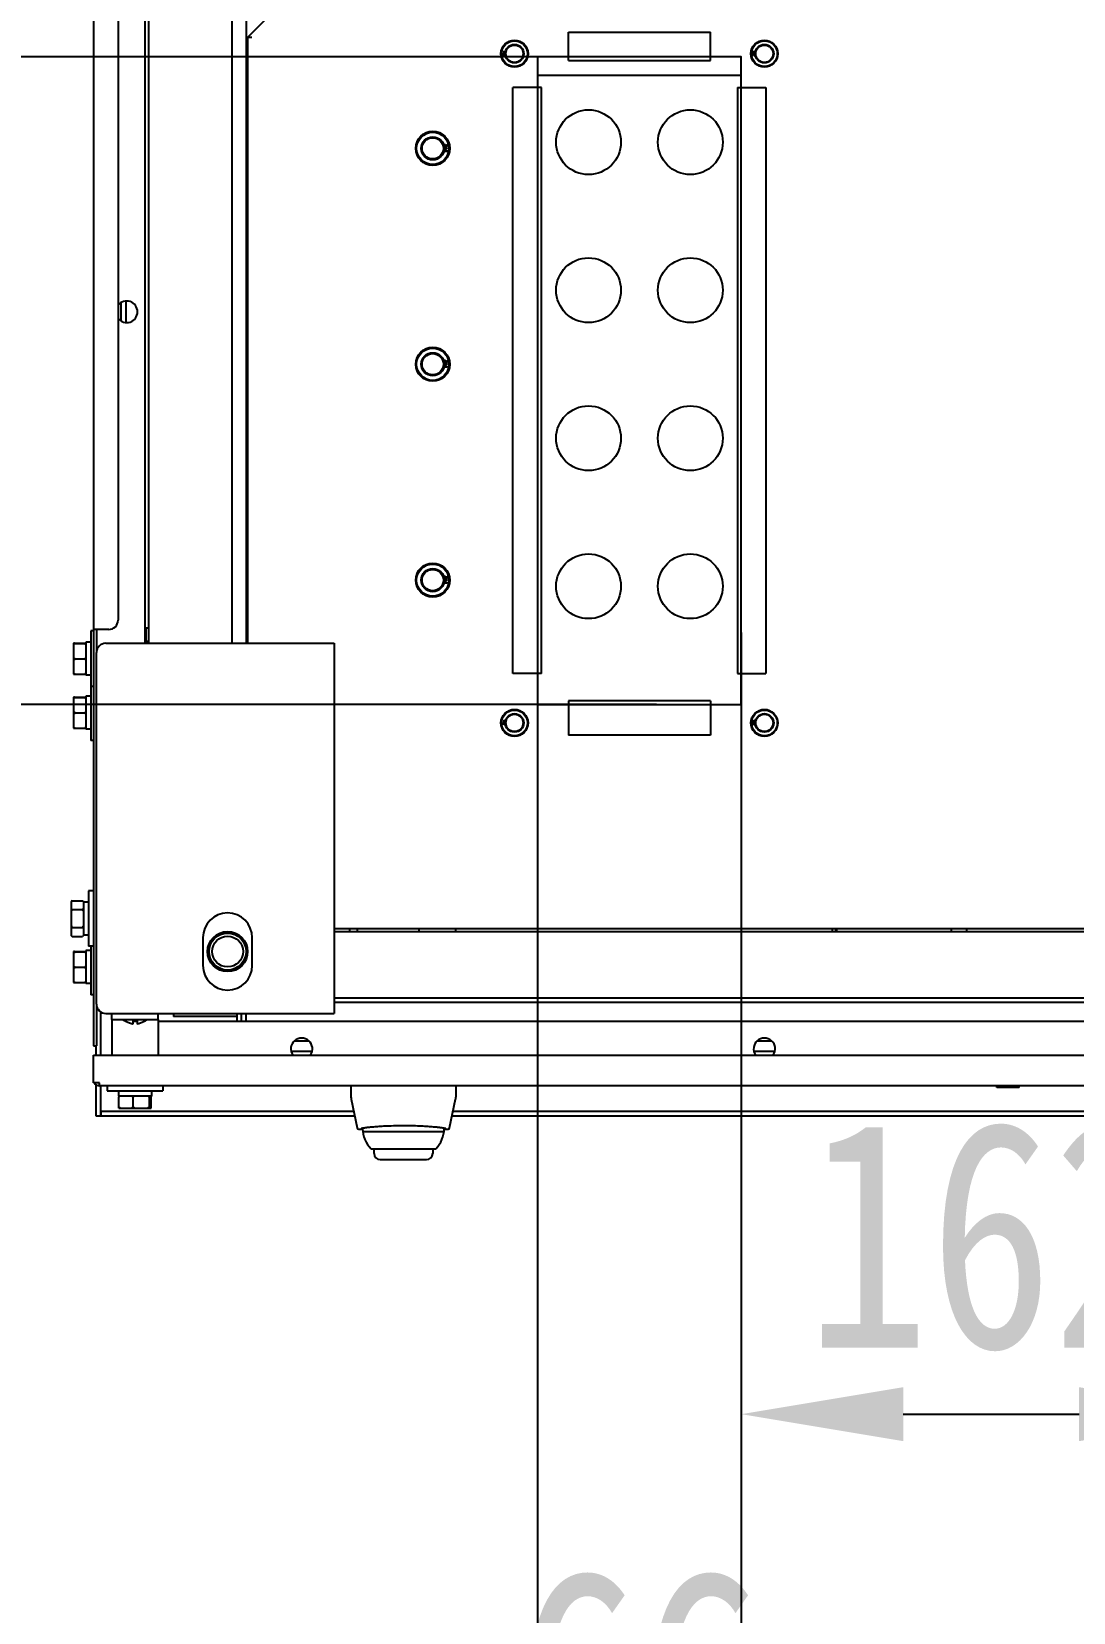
# Model space of a CAD drawing. Extents: x 59521 to 184406, y -1257 to 56672.
# Drawn here: x 68314 to 68652, y 8833 to 9345 of the extents above; entities that cross this region are included whole.
import ezdxf

# ---------------------------------------------------------------- set-up
doc = ezdxf.new("R2010")
doc.units = 0
doc.header["$MEASUREMENT"] = 0
doc.header["$PDMODE"] = 2
doc.header["$PDSIZE"] = 0.2
doc.layers.get('0').update_dxf_attribs({"linetype": 'CONTINUOUS'})
doc.layers.get('DEFPOINTS').update_dxf_attribs({"linetype": 'CONTINUOUS'})
for name, color, linetype in [('2301-11969_0', 7, 'CONTINUOUS'), ('2401-00071_BSO-M3-15_0', 7, 'CONTINUOUS'), ('2401-00238-M5_0', 7, 'CONTINUOUS'), ('2401-00332-S-M12-30HM_0', 7, 'CONTINUOUS'), ('2401-01144-S-M6-16HWM_0', 7, 'CONTINUOUS'), ('2403-00165_B-M5-1_0', 7, 'CONTINUOUS'), ('2404-00038-S-D12_0', 7, 'CONTINUOUS'), ('2404-00049-S-D12D37-P_0', 7, 'CONTINUOUS'), ('4209-40888_0_0', 7, 'CONTINUOUS'), ('4209-DBFS01_0', 7, 'CONTINUOUS'), ('4212-73674_0', 7, 'CONTINUOUS'), ('4212-KH001_041_0', 7, 'CONTINUOUS'), ('4212-KH003_041_0', 7, 'CONTINUOUS'), ('4212-KH011_041_0', 7, 'CONTINUOUS'), ('4212-L0877_0', 7, 'CONTINUOUS'), ('4215-12552_0', 7, 'CONTINUOUS'), ('4215-12556_0', 7, 'CONTINUOUS'), ('4215-12647_0', 7, 'CONTINUOUS'), ('4215-12648_0', 7, 'CONTINUOUS'), ('4215-12649_2_1_0', 7, 'CONTINUOUS'), ('4215-12649_2_3_0', 7, 'CONTINUOUS'), ('4215-12653_3_0', 7, 'CONTINUOUS'), ('4215-12654_1_0', 7, 'CONTINUOUS'), ('4215-12655_1_0', 7, 'CONTINUOUS'), ('4215-12657_0', 7, 'CONTINUOUS'), ('4215-12661_12_1_0', 7, 'CONTINUOUS'), ('4215-12661_1_0', 7, 'CONTINUOUS'), ('4215-16533_0', 7, 'CONTINUOUS'), ('4215-17086_1_0', 7, 'CONTINUOUS'), ('4215-17086_4_0', 7, 'CONTINUOUS'), ('8SJ_MS839_0210_0', 7, 'CONTINUOUS'), ('DT-240_0', 7, 'CONTINUOUS'), ('EM-S-M6-ZC_0', 7, 'CONTINUOUS'), ('MS840-1-F____-76922_0', 7, 'CONTINUOUS'), ('MS840-1-F____-80589_0', 7, 'CONTINUOUS')]:
    doc.layers.add(name, color=color, linetype=linetype)
doc.styles.add('仿宋', font='', dxfattribs={"width": 0.8})
doc.styles.get('仿宋').set_extended_font_data('SimSun')
doc.dimstyles.new('12倍', dxfattribs={"dimscale": 21, "dimtxt": 3.5, "dimasz": 2.5, "dimexe": 1.5, "dimexo": 0, "dimgap": 1, "dimtad": 1, "dimtoh": 1, "dimdsep": 46, "dimtxsty": '仿宋', "dimcen": 2.5, "dimdle": 5, "dimclrd": 4, "dimclre": 4, "dimclrt": 3, "dimadec": 0, "dimazin": 0, "dimtfac": 1, "dimtmove": 0, "dimatfit": 3, "dimfxl": 1, "dimtolj": 1, "dimarcsym": 0})

# ---------------------------------------------------------------- blocks, each defined once
blk = doc.blocks.new('ju7888')
at = {"color": 6}
blk.add_lwpolyline([(63.29, -1195.58), (129.29, -1195.58), (129.29, -985.58), (63.29, -985.58)], close=True, dxfattribs=at)
at = {"layer": '2301-11969_0', "color": 87, "linetype": 'Continuous'}
for p, q in [((-31.21, -1000.28), (-30.71, -1000.28)), ((-31.21, -1008.28), (-30.71, -1008.28))]:
    blk.add_line(p, q, dxfattribs=at)
at = {"layer": '2401-00071_BSO-M3-15_0', "color": 87, "linetype": 'Continuous'}
for p, q in [((212.08, -1319.78), (212.08, -1319.28)), ((219.4, -1319.78), (212.08, -1319.78)), ((213.74, -1319.78), (213.74, -1319.28)), ((217.4, -1319.78), (217.4, -1319.28)), ((219.4, -1319.78), (219.4, -1319.28))]:
    blk.add_line(p, q, dxfattribs=at)
at = {"layer": '2401-00238-M5_0', "color": 87, "linetype": 'Continuous'}
for p, q in [((-30.71, -1015.78), (-31.21, -1015.78)), ((-30.71, -1020.78), (-31.21, -1020.78)), ((2.29, -1268.28), (2.29, -1269.28)), ((197.29, -1268.28), (197.29, -1269.28)), ((202.29, -1268.28), (202.29, -1269.28)), ((-70.46, -1298.23), (-70.46, -1298.28)), ((-67.96, -1298.23), (-67.96, -1299.23)), ((-66.46, -1299.23), (-66.46, -1298.23)), ((-63.96, -1298.28), (-63.96, -1298.23))]:
    blk.add_line(p, q, dxfattribs=at)
for centre, radius, start, end in [((-65.82, -1291.37), 8.33, 235.854, 236.0872), ((-65.83, -1291.34), 8.3, 236.0749, 236.294), ((-65.97, -1291.55), 8.05, 236.065, 237.7928), ((-67.35, -1294.34), 4.92, 261.0446, 262.8614), ((-67.2, -1293.32), 4.96, 261.1745, 263.3545), ((-67.21, -1293.4), 4.88, 263.3795, 276.6205), ((-67.22, -1293.32), 4.96, 276.6455, 278.8255), ((-67.07, -1294.34), 4.92, 277.1386, 278.9554), ((-68.46, -1291.55), 8.05, 302.2072, 303.935), ((-68.59, -1291.34), 8.3, 303.706, 303.9251), ((-68.61, -1291.37), 8.33, 303.9128, 304.146)]:
    blk.add_arc(centre, radius, start, end, dxfattribs=at)
for points, knots in [([(-70.49, -1298.27), (-70.54, -1298.23), (-70.77, -1298.07), (-70.98, -1297.91), (-71.14, -1297.78)], [0, 0, 0, 0, 0.242811, 1, 1, 1, 1]), ([(-68.12, -1299.2), (-68.5, -1299.14), (-69.25, -1298.93), (-69.93, -1298.56), (-70.26, -1298.36)], [0, 0, 0, 0, 0.499769, 1, 1, 1, 1]), ([(-64.17, -1298.36), (-64.49, -1298.56), (-65.18, -1298.93), (-65.93, -1299.14), (-66.31, -1299.2)], [0, 0, 0, 0, 0.500231, 1, 1, 1, 1]), ([(-63.93, -1298.27), (-63.88, -1298.23), (-63.66, -1298.07), (-63.44, -1297.91), (-63.28, -1297.78)], [0, 0, 0, 0, 0.242811, 1, 1, 1, 1])]:
    blk.add_open_spline(points, degree=3, knots=knots, dxfattribs=at)
at = {"layer": '2401-00332-S-M12-30HM_0', "color": 87, "linetype": 'Continuous'}
for radius in [6, 5]:
    blk.add_circle((-37.21, -1275.72), radius, dxfattribs=at)
at = {"layer": '2401-01144-S-M6-16HWM_0', "color": 87, "linetype": 'Continuous'}
for p, q in [((-81.51, -1171.78), (-81.51, -1189.78)), ((-80.71, -1171.78), (-81.51, -1171.78)), ((-87.11, -1175.76), (-87.11, -1185.79)), ((-86.81, -1175.75), (-83.41, -1175.75)), ((-86.81, -1175.8), (-83.41, -1175.8)), ((-83.11, -1175.43), (-83.11, -1186.13)), ((-81.51, -1175.43), (-83.11, -1175.43)), ((-86.81, -1180.83), (-83.41, -1180.83)), ((-86.81, -1185.8), (-83.41, -1185.8)), ((-81.51, -1186.13), (-83.11, -1186.13)), ((-87.11, -1193.26), (-87.11, -1203.29)), ((-86.81, -1193.25), (-83.41, -1193.25)), ((-86.81, -1193.3), (-83.41, -1193.3)), ((-83.11, -1192.93), (-83.11, -1203.63)), ((-81.51, -1192.93), (-83.11, -1192.93)), ((-81.51, -1189.78), (-81.51, -1207.28)), ((-80.71, -1189.78), (-81.51, -1189.78)), ((-86.81, -1198.33), (-83.41, -1198.33)), ((-86.81, -1203.3), (-83.41, -1203.3)), ((-81.51, -1203.63), (-83.11, -1203.63)), ((-80.71, -1207.28), (-81.51, -1207.28)), ((-87.61, -1259.25), (-87.91, -1259.55)), ((-87.91, -1259.55), (-87.91, -1270.5)), ((-87.61, -1259.25), (-84.21, -1259.25)), ((-83.91, -1259.55), (-84.21, -1259.25)), ((-83.91, -1259.55), (-83.91, -1270.5)), ((-82.31, -1259.68), (-83.91, -1259.68)), ((-82.31, -1256.03), (-82.31, -1274.03)), ((-80.71, -1256.03), (-82.31, -1256.03)), ((-87.61, -1262.14), (-84.21, -1262.14)), ((-87.61, -1270.8), (-87.91, -1270.5)), ((-87.61, -1267.91), (-84.21, -1267.91)), ((-87.61, -1270.8), (-84.21, -1270.8)), ((-83.91, -1270.5), (-84.21, -1270.8)), ((-82.31, -1270.38), (-83.91, -1270.38)), ((-87.11, -1275.76), (-87.11, -1285.79)), ((-86.81, -1275.75), (-83.41, -1275.75)), ((-86.81, -1275.8), (-83.41, -1275.8)), ((-83.11, -1275.43), (-83.11, -1286.13)), ((-81.51, -1275.43), (-83.11, -1275.43)), ((-80.71, -1274.03), (-82.31, -1274.03)), ((-81.51, -1274.03), (-81.51, -1289.78)), ((-86.81, -1280.83), (-83.41, -1280.83)), ((-86.81, -1285.8), (-83.41, -1285.8)), ((-81.51, -1286.13), (-83.11, -1286.13)), ((-80.71, -1289.78), (-81.51, -1289.78)), ((-76.21, -1319.28), (-76.21, -1320.88)), ((-76.21, -1320.88), (-58.21, -1320.88)), ((-72.56, -1320.88), (-72.56, -1322.48)), ((-61.86, -1320.88), (-61.86, -1322.48)), ((-58.21, -1319.28), (-58.21, -1320.88)), ((-72.56, -1322.48), (-61.86, -1322.48)), ((-72.49, -1326.18), (-72.49, -1322.78)), ((-72.42, -1326.48), (-62, -1326.48)), ((-67.82, -1326.18), (-67.82, -1322.78)), ((-62.55, -1326.18), (-62.55, -1322.78)), ((-61.93, -1326.18), (-61.93, -1322.78))]:
    blk.add_line(p, q, dxfattribs=at)
for centre, radius, start, end in [((-85.4, -1255.53), 79.79, 91.0113, 91.2267), ((-85.59, -1105.71), 70.1, 268.7584, 269.0036), ((-84.82, -1255.53), 79.79, 88.7733, 88.9887), ((-84.63, -1105.71), 70.1, 270.9964, 271.2416), ((-85.4, -1106.02), 79.79, 268.7733, 268.9887), ((-84.82, -1106.02), 79.79, 271.0113, 271.2267), ((-85.4, -1273.03), 79.79, 91.0113, 91.2267), ((-85.59, -1123.21), 70.1, 268.7584, 269.0036), ((-84.82, -1273.03), 79.79, 88.7733, 88.9887), ((-84.63, -1123.21), 70.1, 270.9964, 271.2416), ((-85.4, -1123.52), 79.79, 268.7733, 268.9887), ((-84.82, -1123.52), 79.79, 271.0113, 271.2267), ((-85.15, -1268.22), 3.56, 219.1319, 219.4973), ((-86.67, -1268.22), 3.56, 320.5027, 320.8681), ((-85.4, -1355.53), 79.79, 91.0113, 91.2267), ((-85.59, -1205.71), 70.1, 268.7584, 269.0036), ((-84.82, -1355.53), 79.79, 88.7733, 88.9887), ((-84.63, -1205.71), 70.1, 270.9964, 271.2416), ((-85.4, -1206.02), 79.79, 268.7733, 268.9887), ((-84.82, -1206.02), 79.79, 271.0113, 271.2267)]:
    blk.add_arc(centre, radius, start, end, dxfattribs=at)
for points in [[(-86.81, -1175.8), (-86.92, -1175.99), (-87.02, -1176.18), (-87.11, -1176.38)], [(-83.41, -1175.8), (-83.3, -1175.99), (-83.2, -1176.18), (-83.11, -1176.38)], [(-87.11, -1180.25), (-87.02, -1180.45), (-86.92, -1180.64), (-86.81, -1180.83)], [(-86.81, -1180.83), (-86.92, -1181.01), (-87.02, -1181.2), (-87.11, -1181.39)], [(-83.11, -1180.25), (-83.2, -1180.45), (-83.3, -1180.64), (-83.41, -1180.83)], [(-83.41, -1180.83), (-83.3, -1181.01), (-83.2, -1181.2), (-83.11, -1181.39)], [(-87.11, -1185.23), (-87.02, -1185.43), (-86.92, -1185.62), (-86.81, -1185.8)], [(-83.11, -1185.23), (-83.2, -1185.43), (-83.3, -1185.62), (-83.41, -1185.8)], [(-86.81, -1193.3), (-86.92, -1193.49), (-87.02, -1193.68), (-87.11, -1193.88)], [(-83.41, -1193.3), (-83.3, -1193.49), (-83.2, -1193.68), (-83.11, -1193.88)], [(-87.11, -1197.75), (-87.02, -1197.95), (-86.92, -1198.14), (-86.81, -1198.33)], [(-86.81, -1198.33), (-86.92, -1198.51), (-87.02, -1198.7), (-87.11, -1198.89)], [(-83.11, -1197.75), (-83.2, -1197.95), (-83.3, -1198.14), (-83.41, -1198.33)], [(-83.41, -1198.33), (-83.3, -1198.51), (-83.2, -1198.7), (-83.11, -1198.89)], [(-87.11, -1202.73), (-87.02, -1202.93), (-86.92, -1203.12), (-86.81, -1203.3)], [(-83.11, -1202.73), (-83.2, -1202.93), (-83.3, -1203.12), (-83.41, -1203.3)], [(-87.61, -1259.25), (-87.72, -1259.36), (-87.82, -1259.47), (-87.91, -1259.58)], [(-84.21, -1259.25), (-84.11, -1259.36), (-84.01, -1259.47), (-83.91, -1259.58)], [(-87.91, -1261.81), (-87.82, -1261.92), (-87.72, -1262.03), (-87.61, -1262.14)], [(-87.61, -1262.14), (-87.72, -1262.35), (-87.82, -1262.57), (-87.91, -1262.8)], [(-83.91, -1261.81), (-84.01, -1261.92), (-84.11, -1262.03), (-84.21, -1262.14)], [(-84.21, -1262.14), (-84.1, -1262.35), (-84, -1262.57), (-83.91, -1262.8)], [(-87.91, -1267.25), (-87.82, -1267.48), (-87.72, -1267.7), (-87.61, -1267.91)], [(-87.61, -1267.91), (-87.72, -1268.02), (-87.82, -1268.13), (-87.91, -1268.24)], [(-87.9, -1270.49), (-87.81, -1270.6), (-87.71, -1270.7), (-87.61, -1270.8)], [(-83.91, -1267.25), (-84, -1267.48), (-84.1, -1267.7), (-84.21, -1267.91)], [(-84.21, -1267.91), (-84.11, -1268.02), (-84.01, -1268.13), (-83.91, -1268.24)], [(-83.93, -1270.49), (-84.02, -1270.6), (-84.11, -1270.7), (-84.21, -1270.8)], [(-86.81, -1275.8), (-86.92, -1275.99), (-87.02, -1276.18), (-87.11, -1276.38)], [(-83.41, -1275.8), (-83.3, -1275.99), (-83.2, -1276.18), (-83.11, -1276.38)], [(-87.11, -1280.25), (-87.02, -1280.45), (-86.92, -1280.64), (-86.81, -1280.83)], [(-86.81, -1280.83), (-86.92, -1281.01), (-87.02, -1281.2), (-87.11, -1281.39)], [(-83.11, -1280.25), (-83.2, -1280.45), (-83.3, -1280.64), (-83.41, -1280.83)], [(-83.41, -1280.83), (-83.3, -1281.01), (-83.2, -1281.2), (-83.11, -1281.39)], [(-87.11, -1285.23), (-87.02, -1285.43), (-86.92, -1285.62), (-86.81, -1285.8)], [(-83.11, -1285.23), (-83.2, -1285.43), (-83.3, -1285.62), (-83.41, -1285.8)], [(-72.49, -1322.78), (-72.32, -1322.67), (-72.14, -1322.57), (-71.96, -1322.48)], [(-72.49, -1326.18), (-72.32, -1326.28), (-72.14, -1326.38), (-71.96, -1326.48)], [(-68.36, -1322.48), (-68.18, -1322.57), (-68, -1322.67), (-67.82, -1322.78)], [(-68.36, -1326.48), (-68.18, -1326.38), (-68, -1326.28), (-67.82, -1326.18)], [(-67.82, -1322.78), (-67.63, -1322.67), (-67.43, -1322.57), (-67.22, -1322.48)], [(-67.82, -1326.18), (-67.63, -1326.28), (-67.43, -1326.38), (-67.22, -1326.48)], [(-63.15, -1322.48), (-62.94, -1322.57), (-62.74, -1322.67), (-62.55, -1322.78)], [(-63.15, -1326.48), (-62.94, -1326.38), (-62.74, -1326.28), (-62.55, -1326.18)]]:
    blk.add_open_spline(points, degree=3, dxfattribs=at)
for points, knots in [([(-72.42, -1322.48), (-72.43, -1322.5), (-72.45, -1322.6), (-72.47, -1322.7), (-72.49, -1322.78)], [0, 0, 0, 0, 0.234726, 1, 1, 1, 1]), ([(-72.42, -1326.48), (-72.43, -1326.45), (-72.45, -1326.35), (-72.47, -1326.25), (-72.49, -1326.18)], [0, 0, 0, 0, 0.234726, 1, 1, 1, 1]), ([(-62.55, -1322.78), (-62.54, -1322.75), (-62.52, -1322.65), (-62.5, -1322.55), (-62.48, -1322.48)], [0, 0, 0, 0, 0.264569, 1, 1, 1, 1]), ([(-62.55, -1326.18), (-62.54, -1326.2), (-62.52, -1326.3), (-62.5, -1326.4), (-62.48, -1326.48)], [0, 0, 0, 0, 0.264569, 1, 1, 1, 1]), ([(-62, -1322.48), (-62, -1322.5), (-61.97, -1322.6), (-61.95, -1322.7), (-61.93, -1322.78)], [0, 0, 0, 0, 0.234726, 1, 1, 1, 1]), ([(-62, -1326.48), (-62, -1326.45), (-61.97, -1326.35), (-61.95, -1326.25), (-61.93, -1326.18)], [0, 0, 0, 0, 0.234726, 1, 1, 1, 1])]:
    blk.add_open_spline(points, degree=3, knots=knots, dxfattribs=at)
at = {"layer": '2403-00165_B-M5-1_0', "color": 87, "linetype": 'Continuous'}
for p, q in [((52.09, -984.01), (52.09, -983.88)), ((52.09, -983.88), (52.79, -983.88)), ((52.71, -984.23), (52.09, -984.01)), ((52.24, -983.96), (52.79, -984.17)), ((52.79, -983.96), (52.24, -983.96)), ((52.79, -983.88), (52.79, -983.96)), ((133.09, -984.01), (133.09, -983.88)), ((133.09, -983.88), (133.79, -983.88)), ((133.71, -984.23), (133.09, -984.01)), ((133.24, -983.96), (133.79, -984.17)), ((133.79, -983.96), (133.24, -983.96)), ((133.79, -983.88), (133.79, -983.96)), ((52.09, -984.44), (52.71, -984.23)), ((52.09, -984.58), (52.09, -984.44)), ((52.78, -984.58), (52.09, -984.58)), ((52.09, -985.19), (52.09, -984.69)), ((52.09, -984.69), (52.48, -984.69)), ((52.16, -985.19), (52.09, -985.19)), ((52.16, -984.76), (52.16, -985.19)), ((52.4, -984.76), (52.16, -984.76)), ((52.79, -984.28), (52.24, -984.49)), ((52.24, -984.49), (52.78, -984.49)), ((52.34, -984.91), (52.36, -984.84)), ((52.34, -985), (52.34, -984.91)), ((52.36, -985.07), (52.34, -985)), ((52.36, -984.84), (52.4, -984.76)), ((52.4, -985.14), (52.36, -985.07)), ((52.46, -985.19), (52.4, -985.14)), ((52.43, -984.85), (52.42, -984.91)), ((52.42, -984.91), (52.42, -985)), ((52.42, -985), (52.43, -985.06)), ((52.48, -984.79), (52.43, -984.85)), ((52.43, -985.06), (52.46, -985.1)), ((52.46, -985.1), (52.51, -985.13)), ((52.54, -985.22), (52.46, -985.19)), ((52.48, -984.69), (52.48, -984.79)), ((52.51, -985.13), (52.55, -985.14)), ((52.59, -985.22), (52.54, -985.22)), ((52.55, -985.14), (52.58, -985.14)), ((52.58, -985.14), (52.62, -985.13)), ((52.67, -985.19), (52.59, -985.22)), ((52.61, -984.69), (52.67, -984.72)), ((52.61, -984.78), (52.61, -984.69)), ((52.67, -984.81), (52.61, -984.78)), ((52.62, -985.13), (52.67, -985.1)), ((52.67, -984.72), (52.73, -984.76)), ((52.7, -984.85), (52.67, -984.81)), ((52.67, -985.1), (52.7, -985.06)), ((52.73, -985.14), (52.67, -985.19)), ((52.71, -984.91), (52.7, -984.85)), ((52.7, -985.06), (52.71, -985)), ((52.71, -985), (52.71, -984.91)), ((52.73, -984.76), (52.77, -984.84)), ((52.77, -985.07), (52.73, -985.14)), ((52.77, -984.84), (52.79, -984.91)), ((52.79, -985), (52.77, -985.07)), ((52.79, -984.17), (52.79, -984.28)), ((52.79, -984.91), (52.79, -985)), ((133.09, -984.44), (133.71, -984.23)), ((133.09, -984.58), (133.09, -984.44)), ((133.78, -984.58), (133.09, -984.58)), ((133.09, -985.19), (133.09, -984.69)), ((133.09, -984.69), (133.48, -984.69)), ((133.16, -985.19), (133.09, -985.19)), ((133.16, -984.76), (133.16, -985.19)), ((133.4, -984.76), (133.16, -984.76)), ((133.79, -984.28), (133.24, -984.49)), ((133.24, -984.49), (133.78, -984.49)), ((133.34, -984.91), (133.36, -984.84)), ((133.34, -985), (133.34, -984.91)), ((133.36, -985.07), (133.34, -985)), ((133.36, -984.84), (133.4, -984.76)), ((133.4, -985.14), (133.36, -985.07)), ((133.46, -985.19), (133.4, -985.14)), ((133.43, -984.85), (133.42, -984.91)), ((133.42, -984.91), (133.42, -985)), ((133.42, -985), (133.43, -985.06)), ((133.48, -984.79), (133.43, -984.85)), ((133.43, -985.06), (133.46, -985.1)), ((133.46, -985.1), (133.51, -985.13)), ((133.54, -985.22), (133.46, -985.19)), ((133.48, -984.69), (133.48, -984.79)), ((133.51, -985.13), (133.55, -985.14)), ((133.59, -985.22), (133.54, -985.22)), ((133.55, -985.14), (133.58, -985.14)), ((133.58, -985.14), (133.62, -985.13)), ((133.67, -985.19), (133.59, -985.22)), ((133.61, -984.69), (133.67, -984.72)), ((133.61, -984.78), (133.61, -984.69)), ((133.67, -984.81), (133.61, -984.78)), ((133.62, -985.13), (133.67, -985.1)), ((133.67, -984.72), (133.73, -984.76)), ((133.7, -984.85), (133.67, -984.81)), ((133.67, -985.1), (133.7, -985.06)), ((133.73, -985.14), (133.67, -985.19)), ((133.71, -984.91), (133.7, -984.85)), ((133.7, -985.06), (133.71, -985)), ((133.71, -985), (133.71, -984.91)), ((133.73, -984.76), (133.77, -984.84)), ((133.77, -985.07), (133.73, -985.14)), ((133.77, -984.84), (133.79, -984.91)), ((133.79, -985), (133.77, -985.07)), ((133.79, -984.17), (133.79, -984.28)), ((133.79, -984.91), (133.79, -985)), ((52.09, -1201.01), (52.09, -1200.88)), ((52.09, -1200.88), (52.79, -1200.88)), ((52.71, -1201.23), (52.09, -1201.01)), ((52.09, -1201.44), (52.71, -1201.23)), ((52.09, -1201.58), (52.09, -1201.44)), ((52.78, -1201.58), (52.09, -1201.58)), ((52.09, -1202.19), (52.09, -1201.69)), ((52.09, -1201.69), (52.48, -1201.69)), ((52.16, -1202.19), (52.09, -1202.19)), ((52.16, -1201.76), (52.16, -1202.19)), ((52.4, -1201.76), (52.16, -1201.76)), ((52.24, -1200.96), (52.79, -1201.17)), ((52.79, -1200.96), (52.24, -1200.96)), ((52.79, -1201.28), (52.24, -1201.49)), ((52.24, -1201.49), (52.78, -1201.49)), ((52.34, -1201.91), (52.36, -1201.84)), ((52.34, -1202), (52.34, -1201.91)), ((52.36, -1202.07), (52.34, -1202)), ((52.36, -1201.84), (52.4, -1201.76)), ((52.4, -1202.14), (52.36, -1202.07)), ((52.46, -1202.19), (52.4, -1202.14)), ((52.43, -1201.85), (52.42, -1201.91)), ((52.42, -1201.91), (52.42, -1202)), ((52.42, -1202), (52.43, -1202.06)), ((52.48, -1201.79), (52.43, -1201.85)), ((52.43, -1202.06), (52.46, -1202.1)), ((52.46, -1202.1), (52.51, -1202.13)), ((52.54, -1202.22), (52.46, -1202.19)), ((52.48, -1201.69), (52.48, -1201.79)), ((52.51, -1202.13), (52.55, -1202.14)), ((52.59, -1202.22), (52.54, -1202.22)), ((52.55, -1202.14), (52.58, -1202.14)), ((52.58, -1202.14), (52.62, -1202.13)), ((52.67, -1202.19), (52.59, -1202.22)), ((52.61, -1201.69), (52.67, -1201.72)), ((52.61, -1201.78), (52.61, -1201.69)), ((52.67, -1201.81), (52.61, -1201.78)), ((52.62, -1202.13), (52.67, -1202.1)), ((52.67, -1201.72), (52.73, -1201.76)), ((52.7, -1201.85), (52.67, -1201.81)), ((52.67, -1202.1), (52.7, -1202.06)), ((52.73, -1202.14), (52.67, -1202.19)), ((52.71, -1201.91), (52.7, -1201.85)), ((52.7, -1202.06), (52.71, -1202)), ((52.71, -1202), (52.71, -1201.91)), ((52.73, -1201.76), (52.77, -1201.84)), ((52.77, -1202.07), (52.73, -1202.14)), ((52.77, -1201.84), (52.79, -1201.91)), ((52.79, -1202), (52.77, -1202.07)), ((52.79, -1200.88), (52.79, -1200.96)), ((52.79, -1201.17), (52.79, -1201.28)), ((52.79, -1201.91), (52.79, -1202)), ((133.09, -1201.01), (133.09, -1200.88)), ((133.09, -1200.88), (133.79, -1200.88)), ((133.71, -1201.23), (133.09, -1201.01)), ((133.09, -1201.44), (133.71, -1201.23)), ((133.09, -1201.58), (133.09, -1201.44)), ((133.78, -1201.58), (133.09, -1201.58)), ((133.09, -1202.19), (133.09, -1201.69)), ((133.09, -1201.69), (133.48, -1201.69)), ((133.16, -1202.19), (133.09, -1202.19)), ((133.16, -1201.76), (133.16, -1202.19)), ((133.4, -1201.76), (133.16, -1201.76)), ((133.24, -1200.96), (133.79, -1201.17)), ((133.79, -1200.96), (133.24, -1200.96)), ((133.79, -1201.28), (133.24, -1201.49)), ((133.24, -1201.49), (133.78, -1201.49)), ((133.34, -1201.91), (133.36, -1201.84)), ((133.34, -1202), (133.34, -1201.91)), ((133.36, -1202.07), (133.34, -1202)), ((133.36, -1201.84), (133.4, -1201.76)), ((133.4, -1202.14), (133.36, -1202.07)), ((133.46, -1202.19), (133.4, -1202.14)), ((133.43, -1201.85), (133.42, -1201.91)), ((133.42, -1201.91), (133.42, -1202)), ((133.42, -1202), (133.43, -1202.06)), ((133.48, -1201.79), (133.43, -1201.85)), ((133.43, -1202.06), (133.46, -1202.1)), ((133.46, -1202.1), (133.51, -1202.13)), ((133.54, -1202.22), (133.46, -1202.19)), ((133.48, -1201.69), (133.48, -1201.79)), ((133.51, -1202.13), (133.55, -1202.14)), ((133.59, -1202.22), (133.54, -1202.22)), ((133.55, -1202.14), (133.58, -1202.14)), ((133.58, -1202.14), (133.62, -1202.13)), ((133.67, -1202.19), (133.59, -1202.22)), ((133.61, -1201.69), (133.67, -1201.72)), ((133.61, -1201.78), (133.61, -1201.69)), ((133.67, -1201.81), (133.61, -1201.78)), ((133.62, -1202.13), (133.67, -1202.1)), ((133.67, -1201.72), (133.73, -1201.76)), ((133.7, -1201.85), (133.67, -1201.81)), ((133.67, -1202.1), (133.7, -1202.06)), ((133.73, -1202.14), (133.67, -1202.19)), ((133.71, -1201.91), (133.7, -1201.85)), ((133.7, -1202.06), (133.71, -1202)), ((133.71, -1202), (133.71, -1201.91)), ((133.73, -1201.76), (133.77, -1201.84)), ((133.77, -1202.07), (133.73, -1202.14)), ((133.77, -1201.84), (133.79, -1201.91)), ((133.79, -1202), (133.77, -1202.07)), ((133.79, -1200.88), (133.79, -1200.96)), ((133.79, -1201.17), (133.79, -1201.28)), ((133.79, -1201.91), (133.79, -1202))]:
    blk.add_line(p, q, dxfattribs=at)
for centre, radius in [((55.79, -984.58), 4.38), ((55.79, -984.58), 4.17), ((55.79, -984.58), 3.01), ((55.79, -984.58), 2.81), ((136.79, -984.58), 4.38), ((136.79, -984.58), 4.17), ((136.79, -984.58), 3.01), ((136.79, -984.58), 2.81), ((55.79, -1201.58), 4.38), ((55.79, -1201.58), 4.17), ((55.79, -1201.58), 3.01), ((55.79, -1201.58), 2.81), ((136.79, -1201.58), 4.38), ((136.79, -1201.58), 4.17), ((136.79, -1201.58), 3.01), ((136.79, -1201.58), 2.81)]:
    blk.add_circle(centre, radius, dxfattribs=at)
at = {"layer": '2404-00038-S-D12_0', "color": 87, "linetype": 'Continuous'}
for p, q in [((-31.13, -1273.51), (-31.52, -1273.51)), ((-30.74, -1275.72), (-31.11, -1275.72))]:
    blk.add_line(p, q, dxfattribs=at)
blk.add_circle((-37.21, -1275.72), 6.1, dxfattribs=at)
at = {"layer": '2404-00049-S-D12D37-P_0', "color": 87, "linetype": 'Continuous'}
blk.add_circle((-37.21, -1275.72), 6.5, dxfattribs=at)
at = {"layer": '4209-40888_0_0', "color": 87, "linetype": 'Continuous'}
for p, q in [((-16.71, -1308.02), (-9.71, -1308.02)), ((133.29, -1308.02), (140.29, -1308.02))]:
    blk.add_line(p, q, dxfattribs=at)
at = {"layer": '4209-DBFS01_0', "color": 87, "linetype": 'Continuous'}
blk.add_line((63.29, -991.58), (129.29, -991.58), dxfattribs=at)
at = {"layer": '4212-73674_0', "color": 87, "linetype": 'Continuous'}
blk.add_line((-63.91, -1175.08), (-62.71, -1175.08), dxfattribs=at)
at = {"layer": '4212-KH001_041_0', "color": 87, "linetype": 'Continuous'}
for p, q in [((585.29, -1269.28), (-2.71, -1269.28)), ((-2.71, -1290.78), (585.29, -1290.78)), ((-31.21, -1298.28), (-31.21, -1295.78)), ((585.29, -1292.28), (-2.71, -1292.28)), ((-10.77, -1304.78), (-15.65, -1304.78)), ((139.23, -1304.78), (134.35, -1304.78))]:
    blk.add_line(p, q, dxfattribs=at)
at = {"layer": '4212-KH003_041_0', "color": 87, "linetype": 'Continuous'}
for p, q in [((-31.21, -723.28), (-31.21, -1175.78)), ((-71.71, -1071.28), (-71.71, -1065.28))]:
    blk.add_line(p, q, dxfattribs=at)
at = {"layer": '4212-KH011_041_0', "color": 87, "linetype": 'Continuous'}
for p, q in [((-34.21, -1295.78), (-34.21, -1298.28)), ((-32.71, -1298.28), (-32.71, -1295.78))]:
    blk.add_line(p, q, dxfattribs=at)
at = {"layer": '4212-L0877_0', "color": 87, "linetype": 'Continuous'}
for p, q in [((-62.71, -1175.78), (-62.71, -723.28)), ((-35.71, -1175.78), (-35.71, -723.28)), ((-70.21, -1064.8), (-70.21, -1071.75)), ((-63.71, -1170.78), (-63.71, -1175.08)), ((-63.71, -1170.78), (-62.71, -1170.78))]:
    blk.add_line(p, q, dxfattribs=at)
at = {"layer": '4215-12552_0', "color": 87, "linetype": 'Continuous'}
blk.add_line((-30.71, -1046.53), (-31.21, -1046.53), dxfattribs=at)
at = {"layer": '4215-12556_0', "color": 87, "linetype": 'Continuous'}
for p, q in [((4.79, -1268.28), (4.79, -1269.28)), ((24.79, -1268.28), (24.79, -1269.28))]:
    blk.add_line(p, q, dxfattribs=at)
at = {"layer": '4215-12647_0', "color": 87, "linetype": 'Continuous'}
for p, q in [((-80.71, -30.28), (-80.71, -1306.28)), ((-72.71, -733.78), (-72.71, -1168.28)), ((-75.71, -1171.28), (-80.71, -1171.28)), ((-79.71, -1171.28), (-79.71, -1178.78)), ((-79.71, -1292.78), (-79.71, -1306.28)), ((-80.71, -1306.28), (-79.71, -1306.28))]:
    blk.add_line(p, q, dxfattribs=at)
blk.add_arc((-75.71, -1168.28), 3, 270, 0, dxfattribs=at)
at = {"layer": '4215-12648_0', "color": 87, "linetype": 'Continuous'}
for p, q in [((-23.71, -972.28), (-30.71, -979.28)), ((73.29, -986.78), (73.29, -977.58)), ((73.29, -977.58), (119.29, -977.58)), ((119.29, -986.78), (119.29, -977.58)), ((-30.71, -979.28), (-30.71, -1175.78)), ((-29.31, -979.28), (-30.71, -979.28)), ((63.29, -985.58), (63.29, -995.58)), ((73.29, -985.58), (63.29, -985.58)), ((73.29, -986.78), (119.29, -986.78)), ((129.29, -985.58), (119.29, -985.58)), ((129.29, -995.58), (129.29, -985.58)), ((55.29, -1185.58), (55.29, -995.58)), ((64.49, -995.58), (55.29, -995.58)), ((64.49, -1185.58), (64.49, -995.58)), ((128.09, -995.58), (128.09, -1185.58)), ((128.09, -995.58), (137.29, -995.58)), ((137.29, -995.58), (137.29, -1185.58)), ((64.49, -1185.58), (55.29, -1185.58)), ((63.29, -1185.58), (63.29, -1195.58)), ((128.09, -1185.58), (137.29, -1185.58)), ((129.29, -1195.58), (129.29, -1185.58)), ((63.29, -1195.58), (73.29, -1195.58)), ((73.29, -1194.38), (73.29, -1205.58)), ((119.29, -1194.38), (73.29, -1194.38)), ((119.29, -1194.38), (119.29, -1205.58)), ((119.29, -1195.58), (129.29, -1195.58)), ((119.29, -1205.58), (73.29, -1205.58)), ((-2.71, -1268.28), (585.29, -1268.28))]:
    blk.add_line(p, q, dxfattribs=at)
at = {"layer": '4215-12649_2_1_0', "color": 87, "linetype": 'Continuous'}
for p, q in [((-78.41, -1295.23), (-78.41, -1309.28)), ((-79.91, -1306.28), (-79.91, -1309.28)), ((-79.91, -1318.87), (-79.91, -1329.03)), ((-78.41, -1319.28), (-78.41, -1329.03)), ((-78.21, -1327.53), (-78.21, -1327.33)), ((-78.21, -1329.03), (-78.21, -1327.53)), ((-78.21, -1327.53), (3.69, -1327.53)), ((35.89, -1327.53), (652.79, -1327.53)), ((-79.91, -1329.03), (-78.41, -1329.03)), ((-78.41, -1329.03), (-78.21, -1329.03)), ((-78.21, -1329.03), (4.01, -1329.03)), ((35.57, -1329.03), (652.79, -1329.03))]:
    blk.add_line(p, q, dxfattribs=at)
at = {"layer": '4215-12649_2_3_0', "color": 87, "linetype": 'Continuous'}
for p in [(-54.71, -1295.78), (-34.21, -1296.78)]:
    blk.add_line(p, (-54.71, -1296.78), dxfattribs=at)
at = {"layer": '4215-12653_3_0', "color": 87, "linetype": 'Continuous'}
blk.add_line((-63.91, -1175.78), (-63.91, -723.28), dxfattribs=at)
blk.add_arc((-69.91, -1068.28), 3.5, 216.7569, 143.2431, dxfattribs=at)
at = {"layer": '4215-12654_1_0', "color": 87, "linetype": 'Continuous'}
for p, q in [((158.79, -1268.28), (158.79, -1269.28)), ((159.79, -1268.28), (159.79, -1269.28)), ((160.19, -1268.28), (160.19, -1269.28))]:
    blk.add_line(p, q, dxfattribs=at)
at = {"layer": '4215-12655_1_0', "color": 87, "linetype": 'Continuous'}
blk.add_line((-79.71, -1293.78), (-79.52, -1293.78), dxfattribs=at)
at = {"layer": '4215-12657_0', "color": 87, "linetype": 'Continuous'}
for p, q in [((-80.71, -1318.28), (-80.71, -1309.28)), ((-80.71, -1309.28), (655.29, -1309.28)), ((-78.71, -1318.28), (-80.71, -1318.28)), ((-78.71, -1319.28), (-78.71, -1318.28)), ((653.29, -1319.28), (-78.71, -1319.28))]:
    blk.add_line(p, q, dxfattribs=at)
blk.add_arc((-78.71, -1317.28), 2, 210.0006, 270, dxfattribs=at)
at = {"layer": '4215-12661_12_1_0', "color": 87, "linetype": 'Continuous'}
blk.add_line((36.79, -1269.28), (36.79, -1268.28), dxfattribs=at)
at = {"layer": '4215-12661_1_0', "color": 87, "linetype": 'Continuous'}
blk.add_line((-59.71, -1298.28), (634.29, -1298.28), dxfattribs=at)
for centre in [(-13.21, -1307.28), (136.79, -1307.28)]:
    blk.add_arc(centre, 3.5, 325.109, 214.891, dxfattribs=at)
at = {"layer": '4215-16533_0', "color": 87, "linetype": 'Continuous'}
for p, q in [((-31.21, -1059.08), (-30.71, -1059.08)), ((-31.21, -1139.08), (-30.71, -1139.08))]:
    blk.add_line(p, q, dxfattribs=at)
at = {"layer": '4215-17086_1_0', "color": 87, "linetype": 'Continuous'}
for p, q in [((-79.71, -1292.78), (-79.71, -1178.78)), ((-76.71, -1175.78), (-2.71, -1175.78)), ((-2.71, -1175.78), (-2.71, -1295.78)), ((-45.21, -1271.22), (-45.21, -1280.22)), ((-29.21, -1280.22), (-29.21, -1271.22)), ((-76.71, -1295.78), (-2.71, -1295.78))]:
    blk.add_line(p, q, dxfattribs=at)
for centre, radius, start, end in [((-76.71, -1178.78), 3, 90, 180), ((-37.21, -1271.22), 8, 0, 180), ((-37.21, -1280.22), 8, 180, 0), ((-76.71, -1292.78), 3, 180, 270)]:
    blk.add_arc(centre, radius, start, end, dxfattribs=at)
at = {"layer": '4215-17086_4_0', "color": 87, "linetype": 'Continuous'}
for p, q in [((-74.71, -1297.78), (-74.71, -1295.78)), ((-59.71, -1297.78), (-59.71, -1295.78)), ((-74.71, -1297.78), (-74.71, -1309.28)), ((-74.71, -1297.78), (-59.71, -1297.78)), ((-59.71, -1297.78), (-59.71, -1309.28))]:
    blk.add_line(p, q, dxfattribs=at)
at = {"layer": '8SJ_MS839_0210_0', "color": 87, "linetype": 'Continuous'}
for p, q in [((10.29, -1341.18), (10.29, -1339.68)), ((29.29, -1339.68), (29.29, -1341.18)), ((12.29, -1343.18), (27.29, -1343.18))]:
    blk.add_line(p, q, dxfattribs=at)
for centre, start, end in [((12.29, -1341.18), 180, 270), ((27.29, -1341.18), 270, 0)]:
    blk.add_arc(centre, 2, start, end, dxfattribs=at)
at = {"layer": 'DT-240_0', "color": 87, "linetype": 'Continuous'}
for centre in [(79.79, -1013.28), (112.79, -1013.28), (79.79, -1061.28), (112.79, -1061.28), (79.79, -1109.28), (112.79, -1109.28), (79.79, -1157.28), (112.79, -1157.28)]:
    blk.add_circle(centre, 10.5, dxfattribs=at)
at = {"layer": 'EM-S-M6-ZC_0', "color": 87, "linetype": 'Continuous'}
for p, q in [((32.86, -1014.14), (32.89, -1014.1)), ((32.89, -1014.1), (32.99, -1014.03)), ((32.94, -1014.25), (32.92, -1014.33)), ((32.99, -1014.18), (32.94, -1014.25)), ((32.98, -1014.64), (32.99, -1014.65)), ((32.99, -1014.03), (33.12, -1013.98)), ((33.07, -1014.13), (32.99, -1014.18)), ((32.99, -1014.65), (33.07, -1014.7)), ((33.12, -1014.85), (33.01, -1014.81)), ((33.15, -1014.1), (33.07, -1014.13)), ((33.07, -1014.7), (33.15, -1014.73)), ((33.12, -1013.98), (33.25, -1013.98)), ((33.3, -1014.88), (33.12, -1014.85)), ((33.22, -1014.1), (33.15, -1014.1)), ((33.15, -1014.73), (33.22, -1014.73)), ((33.3, -1014.13), (33.22, -1014.1)), ((33.22, -1014.73), (33.3, -1014.7)), ((33.25, -1013.98), (33.38, -1014.03)), ((33.35, -1014.18), (33.3, -1014.13)), ((33.3, -1014.7), (33.35, -1014.65)), ((33.48, -1014.88), (33.3, -1014.88)), ((33.4, -1014.25), (33.35, -1014.18)), ((33.35, -1014.65), (33.4, -1014.58)), ((33.38, -1014.03), (33.45, -1014.1)), ((33.43, -1014.33), (33.4, -1014.25)), ((33.4, -1014.58), (33.43, -1014.5)), ((33.43, -1014.5), (33.43, -1014.33)), ((33.53, -1014.6), (33.43, -1014.75)), ((33.43, -1014.75), (33.48, -1014.75)), ((33.45, -1014.1), (33.53, -1014.23)), ((33.48, -1014.75), (33.63, -1014.73)), ((33.66, -1014.85), (33.48, -1014.88)), ((33.53, -1014.23), (33.55, -1014.35)), ((33.55, -1014.48), (33.53, -1014.6)), ((33.55, -1014.35), (33.55, -1014.48)), ((33.63, -1014.73), (33.71, -1014.7)), ((33.78, -1014.8), (33.66, -1014.85)), ((33.71, -1014.03), (33.78, -1014.05)), ((33.71, -1014.15), (33.71, -1014.03)), ((33.78, -1014.2), (33.71, -1014.15)), ((33.71, -1014.7), (33.78, -1014.65)), ((33.78, -1014.05), (33.89, -1014.13)), ((33.84, -1014.28), (33.78, -1014.2)), ((33.78, -1014.65), (33.84, -1014.58)), ((33.89, -1014.73), (33.78, -1014.8)), ((33.86, -1014.35), (33.84, -1014.28)), ((33.84, -1014.58), (33.86, -1014.5)), ((33.86, -1014.5), (33.86, -1014.35)), ((33.89, -1014.13), (33.96, -1014.25)), ((33.96, -1014.6), (33.89, -1014.73)), ((33.96, -1014.25), (33.99, -1014.38)), ((33.99, -1014.48), (33.96, -1014.6)), ((33.99, -1014.38), (33.99, -1014.48)), ((33.99, -1016.28), (32.9, -1016.28)), ((32.94, -1016.13), (33.73, -1016.13)), ((33.73, -1016.13), (32.99, -1015.85)), ((33.01, -1015.71), (33.99, -1016.05)), ((33.99, -1015.3), (33.02, -1015.64)), ((33.03, -1015.08), (33.99, -1015.08)), ((33.03, -1015.48), (33.73, -1015.23)), ((33.73, -1015.23), (33.04, -1015.23)), ((33.99, -1015.08), (33.99, -1015.3)), ((33.99, -1016.05), (33.99, -1016.28)), ((32.86, -1084.14), (32.89, -1084.1)), ((32.89, -1084.1), (32.99, -1084.03)), ((33.99, -1086.28), (32.9, -1086.28)), ((32.94, -1084.25), (32.92, -1084.33)), ((32.99, -1084.18), (32.94, -1084.25)), ((32.94, -1086.13), (33.73, -1086.13)), ((32.98, -1084.64), (32.99, -1084.65)), ((32.99, -1084.03), (33.12, -1083.98)), ((33.07, -1084.13), (32.99, -1084.18)), ((32.99, -1084.65), (33.07, -1084.7)), ((33.73, -1086.13), (32.99, -1085.85)), ((33.12, -1084.85), (33.01, -1084.81)), ((33.01, -1085.71), (33.99, -1086.05)), ((33.99, -1085.3), (33.02, -1085.64)), ((33.03, -1085.08), (33.99, -1085.08)), ((33.03, -1085.48), (33.73, -1085.23)), ((33.73, -1085.23), (33.04, -1085.23)), ((33.15, -1084.1), (33.07, -1084.13)), ((33.07, -1084.7), (33.15, -1084.73)), ((33.12, -1083.98), (33.25, -1083.98)), ((33.3, -1084.88), (33.12, -1084.85)), ((33.22, -1084.1), (33.15, -1084.1)), ((33.15, -1084.73), (33.22, -1084.73)), ((33.3, -1084.13), (33.22, -1084.1)), ((33.22, -1084.73), (33.3, -1084.7)), ((33.25, -1083.98), (33.38, -1084.03)), ((33.35, -1084.18), (33.3, -1084.13)), ((33.3, -1084.7), (33.35, -1084.65)), ((33.48, -1084.88), (33.3, -1084.88)), ((33.4, -1084.25), (33.35, -1084.18)), ((33.35, -1084.65), (33.4, -1084.58)), ((33.38, -1084.03), (33.45, -1084.1)), ((33.43, -1084.33), (33.4, -1084.25)), ((33.4, -1084.58), (33.43, -1084.5)), ((33.43, -1084.5), (33.43, -1084.33)), ((33.53, -1084.6), (33.43, -1084.75)), ((33.43, -1084.75), (33.48, -1084.75)), ((33.45, -1084.1), (33.53, -1084.23)), ((33.48, -1084.75), (33.63, -1084.73)), ((33.66, -1084.85), (33.48, -1084.88)), ((33.53, -1084.23), (33.55, -1084.35)), ((33.55, -1084.48), (33.53, -1084.6)), ((33.55, -1084.35), (33.55, -1084.48)), ((33.63, -1084.73), (33.71, -1084.7)), ((33.78, -1084.8), (33.66, -1084.85)), ((33.71, -1084.03), (33.78, -1084.05)), ((33.71, -1084.15), (33.71, -1084.03)), ((33.78, -1084.2), (33.71, -1084.15)), ((33.71, -1084.7), (33.78, -1084.65)), ((33.78, -1084.05), (33.89, -1084.13)), ((33.84, -1084.28), (33.78, -1084.2)), ((33.78, -1084.65), (33.84, -1084.58)), ((33.89, -1084.73), (33.78, -1084.8)), ((33.86, -1084.35), (33.84, -1084.28)), ((33.84, -1084.58), (33.86, -1084.5)), ((33.86, -1084.5), (33.86, -1084.35)), ((33.89, -1084.13), (33.96, -1084.25)), ((33.96, -1084.6), (33.89, -1084.73)), ((33.96, -1084.25), (33.99, -1084.38)), ((33.99, -1084.48), (33.96, -1084.6)), ((33.99, -1084.38), (33.99, -1084.48)), ((33.99, -1085.08), (33.99, -1085.3)), ((33.99, -1086.05), (33.99, -1086.28)), ((32.86, -1154.14), (32.89, -1154.1)), ((32.89, -1154.1), (32.99, -1154.03)), ((33.99, -1156.28), (32.9, -1156.28)), ((32.94, -1154.25), (32.92, -1154.33)), ((32.99, -1154.18), (32.94, -1154.25)), ((32.94, -1156.13), (33.73, -1156.13)), ((32.98, -1154.64), (32.99, -1154.65)), ((32.99, -1154.03), (33.12, -1153.98)), ((33.07, -1154.13), (32.99, -1154.18)), ((32.99, -1154.65), (33.07, -1154.7)), ((33.73, -1156.13), (32.99, -1155.85)), ((33.12, -1154.85), (33.01, -1154.81)), ((33.01, -1155.71), (33.99, -1156.05)), ((33.99, -1155.3), (33.02, -1155.64)), ((33.03, -1155.08), (33.99, -1155.08)), ((33.03, -1155.48), (33.73, -1155.23)), ((33.73, -1155.23), (33.04, -1155.23)), ((33.15, -1154.1), (33.07, -1154.13)), ((33.07, -1154.7), (33.15, -1154.73)), ((33.12, -1153.98), (33.25, -1153.98)), ((33.3, -1154.88), (33.12, -1154.85)), ((33.22, -1154.1), (33.15, -1154.1)), ((33.15, -1154.73), (33.22, -1154.73)), ((33.3, -1154.13), (33.22, -1154.1)), ((33.22, -1154.73), (33.3, -1154.7)), ((33.25, -1153.98), (33.38, -1154.03)), ((33.35, -1154.18), (33.3, -1154.13)), ((33.3, -1154.7), (33.35, -1154.65)), ((33.48, -1154.88), (33.3, -1154.88)), ((33.4, -1154.25), (33.35, -1154.18)), ((33.35, -1154.65), (33.4, -1154.58)), ((33.38, -1154.03), (33.45, -1154.1)), ((33.43, -1154.33), (33.4, -1154.25)), ((33.4, -1154.58), (33.43, -1154.5)), ((33.43, -1154.5), (33.43, -1154.33)), ((33.53, -1154.6), (33.43, -1154.75)), ((33.43, -1154.75), (33.48, -1154.75)), ((33.45, -1154.1), (33.53, -1154.23)), ((33.48, -1154.75), (33.63, -1154.73)), ((33.66, -1154.85), (33.48, -1154.88)), ((33.53, -1154.23), (33.55, -1154.35)), ((33.55, -1154.48), (33.53, -1154.6)), ((33.55, -1154.35), (33.55, -1154.48)), ((33.63, -1154.73), (33.71, -1154.7)), ((33.78, -1154.8), (33.66, -1154.85)), ((33.71, -1154.03), (33.78, -1154.05)), ((33.71, -1154.15), (33.71, -1154.03)), ((33.78, -1154.2), (33.71, -1154.15)), ((33.71, -1154.7), (33.78, -1154.65)), ((33.78, -1154.05), (33.89, -1154.13)), ((33.84, -1154.28), (33.78, -1154.2)), ((33.78, -1154.65), (33.84, -1154.58)), ((33.89, -1154.73), (33.78, -1154.8)), ((33.86, -1154.35), (33.84, -1154.28)), ((33.84, -1154.58), (33.86, -1154.5)), ((33.86, -1154.5), (33.86, -1154.35)), ((33.89, -1154.13), (33.96, -1154.25)), ((33.96, -1154.6), (33.89, -1154.73)), ((33.96, -1154.25), (33.99, -1154.38)), ((33.99, -1154.48), (33.96, -1154.6)), ((33.99, -1154.38), (33.99, -1154.48)), ((33.99, -1155.08), (33.99, -1155.3)), ((33.99, -1156.05), (33.99, -1156.28))]:
    blk.add_line(p, q, dxfattribs=at)
for centre, radius in [((29.29, -1015.28), 5.53), ((29.29, -1015.28), 5.22), ((29.29, -1015.28), 3.75), ((29.29, -1015.28), 3.45), ((29.29, -1085.28), 5.53), ((29.29, -1085.28), 5.22), ((29.29, -1085.28), 3.75), ((29.29, -1085.28), 3.45), ((29.29, -1155.28), 5.53), ((29.29, -1155.28), 5.22), ((29.29, -1155.28), 3.75), ((29.29, -1155.28), 3.45)]:
    blk.add_circle(centre, radius, dxfattribs=at)
at = {"layer": 'MS840-1-F____-76922_0', "color": 87, "linetype": 'Continuous'}
for p, q in [((32.95, -1334.18), (6.63, -1334.18)), ((9.29, -1339.68), (30.29, -1339.68))]:
    blk.add_line(p, q, dxfattribs=at)
for centre, radius, start, end in [((19.54, -1333.18), 13, 179.379, 180), ((16.53, -1332.78), 10, 182.2679, 223.5963), ((23.05, -1332.78), 10, 316.4037, 357.7321), ((20.04, -1333.18), 13, 0, 0.6214)]:
    blk.add_arc(centre, radius, start, end, dxfattribs=at)
at = {"layer": 'MS840-1-F____-80589_0', "color": 87, "linetype": 'Continuous'}
for p, q in [((2.79, -1319.28), (2.79, -1322.96)), ((36.79, -1319.28), (36.79, -1322.96)), ((2.85, -1323.58), (4.83, -1332.88)), ((34.75, -1332.88), (36.72, -1323.58)), ((5.32, -1333.28), (6.54, -1333.28)), ((33.04, -1333.28), (34.26, -1333.28))]:
    blk.add_line(p, q, dxfattribs=at)
blk.add_lwpolyline([(33.48, -1333.13), (33.47, -1333.13), (33.45, -1333.12), (33.42, -1333.11), (33.37, -1333.1), (33.31, -1333.09), (33.23, -1333.07), (33.14, -1333.06), (33.04, -1333.04), (32.92, -1333.02), (32.79, -1333), (32.64, -1332.97), (32.48, -1332.95), (32.3, -1332.93), (32.11, -1332.9), (31.9, -1332.87), (31.67, -1332.84), (31.43, -1332.82), (31.16, -1332.79), (30.88, -1332.76), (30.57, -1332.72), (30.25, -1332.69), (29.9, -1332.66), (29.53, -1332.63), (29.13, -1332.59), (28.71, -1332.56), (28.26, -1332.52), (27.79, -1332.49), (27.29, -1332.46), (26.75, -1332.42), (26.19, -1332.39), (25.61, -1332.36), (24.99, -1332.33), (24.34, -1332.31), (23.65, -1332.28), (22.91, -1332.26), (22.14, -1332.25), (21.33, -1332.23), (20.51, -1332.22), (19.68, -1332.22), (18.87, -1332.23), (18.07, -1332.23), (17.3, -1332.25), (16.55, -1332.27), (15.85, -1332.29), (15.19, -1332.31), (14.55, -1332.34), (13.95, -1332.36), (13.38, -1332.39), (12.83, -1332.42), (12.31, -1332.46), (11.82, -1332.49), (11.36, -1332.52), (10.92, -1332.55), (10.51, -1332.59), (10.12, -1332.62), (9.75, -1332.65), (9.41, -1332.68), (9.09, -1332.72), (8.78, -1332.75), (8.5, -1332.78), (8.24, -1332.81), (7.99, -1332.83), (7.77, -1332.86), (7.56, -1332.89), (7.36, -1332.91), (7.18, -1332.94), (7.01, -1332.96), (6.86, -1332.98), (6.73, -1333.01), (6.6, -1333.03), (6.5, -1333.04), (6.4, -1333.06), (6.32, -1333.08), (6.25, -1333.09), (6.19, -1333.11), (6.15, -1333.12), (6.12, -1333.13)], dxfattribs=at)
for centre, radius, start, end in [((5.79, -1322.96), 3, 180, 192), ((33.79, -1322.96), 3, 348, 0), ((5.32, -1332.78), 0.5, 192, 270), ((5.86, -1332.78), 0.5, 270, 319.4978), ((33.72, -1332.78), 0.5, 220.5065, 270), ((34.26, -1332.78), 0.5, 270, 348)]:
    blk.add_arc(centre, radius, start, end, dxfattribs=at)
blk = doc.blocks.new('*D180')
at = {"color": 4, "linetype": 'Continuous', "lineweight": -2, "transparency": 16777216}
for p, q in [((68478.24, 9164.03), (68478.24, 8370.91)), ((65376.24, 8650.93), (65376.24, 8370.91)), ((65428.74, 8402.41), (68425.74, 8402.41))]:
    blk.add_line(p, q, dxfattribs=at)
at = {"color": 4, "transparency": 16777216}
for points in [[(65428.74, 8411.16), (65428.74, 8393.66), (65376.24, 8402.41)], [(68425.74, 8411.16), (68425.74, 8393.66), (68478.24, 8402.41)]]:
    blk.add_solid(points, dxfattribs=at)
at = {"layer": 'DEFPOINTS', "color": 0, "transparency": 16777216}
for p in [(68478.24, 9164.03), (65376.24, 8650.93), (68478.24, 8402.41)]:
    blk.add_point(p, dxfattribs=at)
at = {"color": 3, "transparency": 16777216, "insert": (66927.24, 8460.16), "char_height": 73.5, "attachment_point": 5, "style": '仿宋'}
blk.add_mtext('\\A1;3102', dxfattribs=at)
blk = doc.blocks.new('*D181')
at = {"color": 4, "linetype": 'Continuous', "lineweight": -2, "transparency": 16777216}
for p, q in [((68478.24, 9144.26), (68478.24, 8719.97)), ((68544.24, 9134.19), (68544.24, 8719.97)), ((68425.74, 8751.47), (68373.24, 8751.47)), ((68478.24, 8751.47), (68544.24, 8751.47)), ((68596.74, 8751.47), (68649.24, 8751.47))]:
    blk.add_line(p, q, dxfattribs=at)
at = {"color": 4, "transparency": 16777216}
for points in [[(68425.74, 8760.22), (68425.74, 8742.72), (68478.24, 8751.47)], [(68596.74, 8760.22), (68596.74, 8742.72), (68544.24, 8751.47)]]:
    blk.add_solid(points, dxfattribs=at)
at = {"layer": 'DEFPOINTS', "color": 0, "transparency": 16777216}
for p in [(68478.24, 9144.26), (68544.24, 9134.19), (68544.24, 8751.47)]:
    blk.add_point(p, dxfattribs=at)
at = {"color": 3, "transparency": 16777216, "insert": (68511.24, 8809.22), "char_height": 73.5, "attachment_point": 5, "style": '仿宋'}
blk.add_mtext('\\A1;66', dxfattribs=at)
blk = doc.blocks.new('*D182')
at = {"color": 4, "linetype": 'Continuous', "lineweight": -2, "transparency": 16777216}
for p, q in [((68544.24, 9150.51), (68544.24, 8865.5)), ((68706.24, 9150.51), (68706.24, 8865.5)), ((68596.74, 8897), (68653.74, 8897))]:
    blk.add_line(p, q, dxfattribs=at)
at = {"color": 4, "transparency": 16777216}
for points in [[(68596.74, 8905.75), (68596.74, 8888.25), (68544.24, 8897)], [(68653.74, 8905.75), (68653.74, 8888.25), (68706.24, 8897)]]:
    blk.add_solid(points, dxfattribs=at)
at = {"layer": 'DEFPOINTS', "color": 0, "transparency": 16777216}
for p in [(68544.24, 9150.51), (68706.24, 9150.51), (68706.24, 8897)]:
    blk.add_point(p, dxfattribs=at)
at = {"color": 3, "transparency": 16777216, "insert": (68625.24, 8954.75), "char_height": 73.5, "attachment_point": 5, "style": '仿宋'}
blk.add_mtext('\\A1;162', dxfattribs=at)
blk = doc.blocks.new('*D183')
at = {"color": 4, "linetype": 'Continuous', "lineweight": -2, "transparency": 16777216}
for p, q in [((68706.24, 9127.61), (68706.24, 8719.97)), ((68772.24, 9127.61), (68772.24, 8719.97)), ((68653.74, 8751.47), (68601.24, 8751.47)), ((68706.24, 8751.47), (68772.24, 8751.47)), ((68824.74, 8751.47), (68877.24, 8751.47))]:
    blk.add_line(p, q, dxfattribs=at)
at = {"color": 4, "transparency": 16777216}
for points in [[(68653.74, 8760.22), (68653.74, 8742.72), (68706.24, 8751.47)], [(68824.74, 8760.22), (68824.74, 8742.72), (68772.24, 8751.47)]]:
    blk.add_solid(points, dxfattribs=at)
at = {"layer": 'DEFPOINTS', "color": 0, "transparency": 16777216}
for p in [(68706.24, 9127.61), (68772.24, 9127.61), (68772.24, 8751.47)]:
    blk.add_point(p, dxfattribs=at)
at = {"color": 3, "transparency": 16777216, "insert": (68739.24, 8809.22), "char_height": 73.5, "attachment_point": 5, "style": '仿宋'}
blk.add_mtext('\\A1;66', dxfattribs=at)
blk = doc.blocks.new('*D196')
at = {"color": 4, "linetype": 'Continuous', "lineweight": -2, "transparency": 16777216}
for p, q in [((68516.74, 9127.16), (68092.32, 9127.16)), ((68123.82, 8591.66), (68123.82, 9074.66)), ((65493.46, 8539.16), (68155.32, 8539.16))]:
    blk.add_line(p, q, dxfattribs=at)
at = {"color": 4, "transparency": 16777216}
for points in [[(68115.07, 9074.66), (68132.57, 9074.66), (68123.82, 9127.16)], [(68115.07, 8591.66), (68132.57, 8591.66), (68123.82, 8539.16)]]:
    blk.add_solid(points, dxfattribs=at)
at = {"layer": 'DEFPOINTS', "color": 0, "transparency": 16777216}
for p in [(68123.82, 9127.16), (68516.74, 9127.16), (65493.46, 8539.16)]:
    blk.add_point(p, dxfattribs=at)
at = {"color": 3, "transparency": 16777216, "insert": (68066.07, 8833.16), "char_height": 73.5, "attachment_point": 5, "rotation": 90, "style": '仿宋'}
blk.add_mtext('\\A1;588', dxfattribs=at)
blk = doc.blocks.new('*D197')
at = {"color": 4, "linetype": 'Continuous', "lineweight": -2, "transparency": 16777216}
for p, q in [((68502.88, 9337.16), (68092.32, 9337.16)), ((68123.82, 9179.66), (68123.82, 9284.66)), ((68502.88, 9127.16), (68092.32, 9127.16))]:
    blk.add_line(p, q, dxfattribs=at)
at = {"color": 4, "transparency": 16777216}
for points in [[(68115.07, 9284.66), (68132.57, 9284.66), (68123.82, 9337.16)], [(68115.07, 9179.66), (68132.57, 9179.66), (68123.82, 9127.16)]]:
    blk.add_solid(points, dxfattribs=at)
at = {"layer": 'DEFPOINTS', "color": 0, "transparency": 16777216}
for p in [(68123.82, 9337.16), (68502.88, 9337.16), (68502.88, 9127.16)]:
    blk.add_point(p, dxfattribs=at)
at = {"color": 3, "transparency": 16777216, "insert": (68066.07, 9232.16), "char_height": 73.5, "attachment_point": 5, "rotation": 90, "style": '仿宋'}
blk.add_mtext('\\A1;210', dxfattribs=at)

msp = doc.modelspace()

# ---------------------------------------------------------------- block references
msp.add_blockref('ju7888', (68414.951, 10322.733))

# ---------------------------------------------------------------- dimensions: what is measured, and where the dimension line sits
for base, p1, p2, picture, middle in [((68123.821, 9337.158), (68502.875, 9127.158), (68502.875, 9337.158), '*D197', (68066.071, 9232.158)), ((68123.821, 9127.158), (65493.456, 8539.158), (68516.739, 9127.158), '*D196', (68066.071, 8833.158))]:
    dim = msp.add_linear_dim(base=base, p1=p1, p2=p2, angle=90, dimstyle='12倍')
    dim.commit()
    dim.dimension.update_dxf_attribs({"geometry": picture, "text_midpoint": middle})
for base, p1, p2, picture, middle in [((68478.239, 8402.407), (65376.239, 8650.928), (68478.239, 9164.031), '*D180', (66927.239, 8460.157)), ((68706.239, 8896.997), (68544.239, 9150.506), (68706.239, 9150.506), '*D182', (68625.239, 8954.747))]:
    dim = msp.add_linear_dim(base=base, p1=p1, p2=p2, dimstyle='12倍')
    dim.commit()
    dim.dimension.update_dxf_attribs({"geometry": picture, "text_midpoint": middle})
for base, p1, p2, picture, middle in [((68544.239, 8751.474), (68478.239, 9144.263), (68544.239, 9134.188), '*D181', (68511.239, 8751.474)), ((68772.239, 8751.474), (68706.239, 9127.608), (68772.239, 9127.608), '*D183', (68739.239, 8751.474))]:
    dim = msp.add_linear_dim(base=base, p1=p1, p2=p2, dimstyle='12倍')
    dim.commit()
    dim.dimension.update_dxf_attribs({"geometry": picture, "text_midpoint": middle, "dimtype": 160})

doc.saveas('drawing.dxf')
